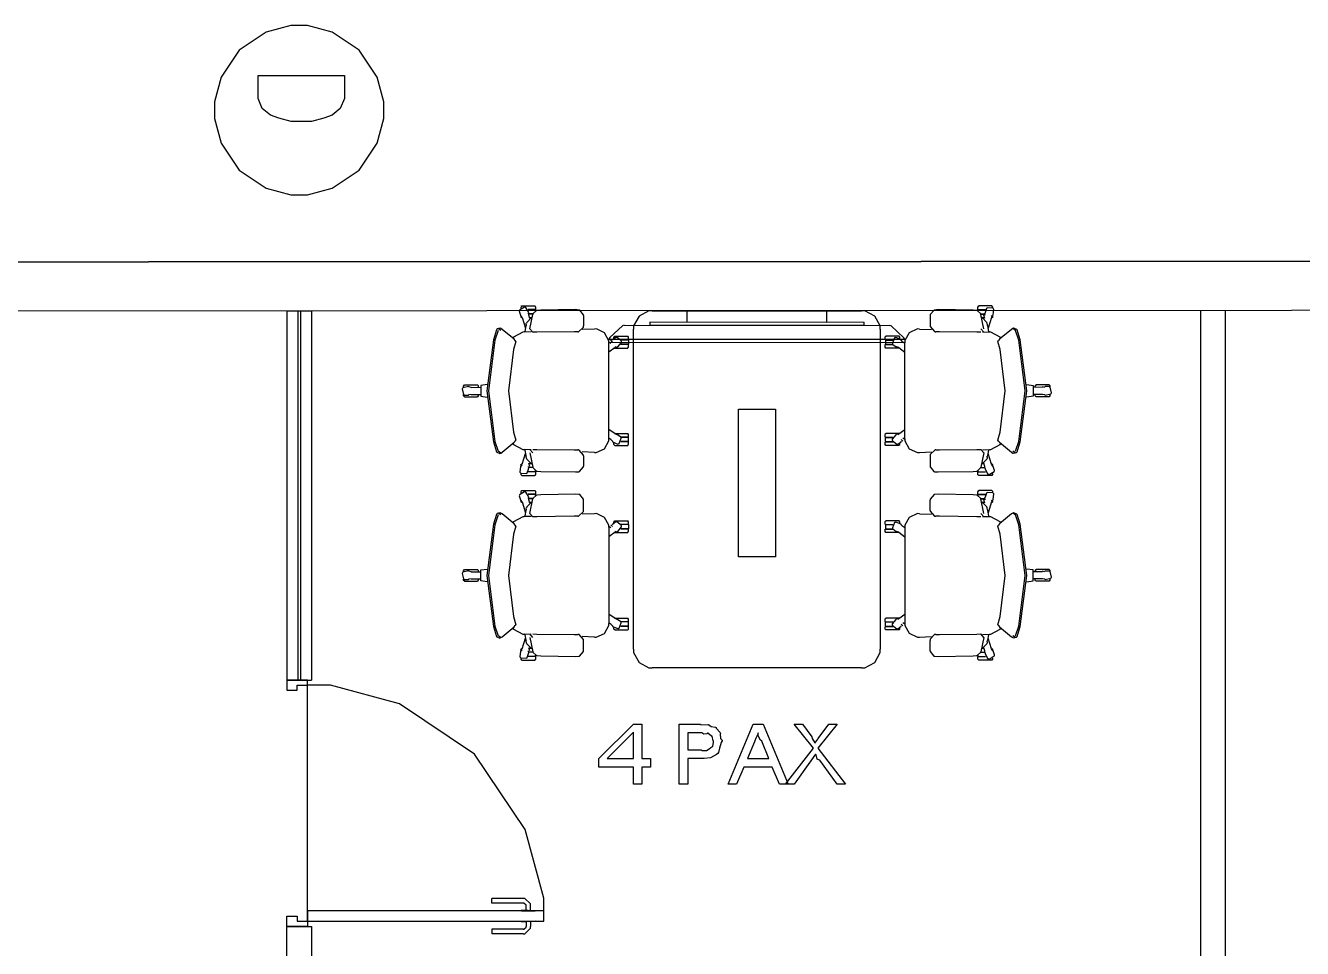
# Model space of a CAD drawing. Extents: x 0 to 23.4, y 0 to 16.5.
# Drawn here: x 7.921 to 9.281, y 12.342 to 13.326 of the extents above; entities that cross this region are included whole.
import ezdxf

# ---------------------------------------------------------------- set-up
doc = ezdxf.new("R2010")
doc.units = 0
doc.layers.get('0').update_dxf_attribs({"linetype": 'CONTINUOUS'})

msp = doc.modelspace()

# ---------------------------------------------------------------- linework, layer by layer
at = {"color": 0}
for points in [[(8.30251, 13.2357), (8.30251, 13.2445), (8.29542, 13.2709), (8.27604, 13.2996), (8.2474, 13.3189), (8.22103, 13.326), (8.21229, 13.326), (8.2035, 13.326), (8.17714, 13.3189), (8.14849, 13.2996), (8.12913, 13.2709), (8.12207, 13.2445), (8.12207, 13.2357), (8.12207, 13.227), (8.12913, 13.2006), (8.14849, 13.172), (8.17714, 13.1526), (8.2035, 13.1455), (8.21229, 13.1455), (8.22103, 13.1455), (8.2474, 13.1526), (8.27604, 13.172), (8.29542, 13.2006), (8.30251, 13.227), (8.30251, 13.2357)], [(8.16857, 13.2726), (8.26042, 13.2726), (8.26047, 13.2482), (8.25608, 13.2376), (8.24735, 13.2306), (8.23861, 13.2272), (8.22547, 13.2236), (8.20361, 13.2236), (8.19049, 13.2271), (8.18175, 13.2306), (8.17296, 13.2376), (8.16857, 13.2481), (8.16857, 13.2726)], [(8.62554, 13.0221), (8.77376, 13.022), (8.77376, 13.0096), (8.62554, 13.0097), (8.62554, 13.0221)], [(8.58556, 13.0066), (8.81381, 13.0065), (8.81381, 13.0096), (8.58556, 13.0097), (8.58556, 13.0066)], [(8.71935, 12.917), (8.71935, 12.7596), (8.68001, 12.7596), (8.68001, 12.917), (8.71935, 12.917)], [(8.19928, 12.6284), (8.19928, 12.6175), (8.21024, 12.6175), (8.21024, 12.6229), (8.22114, 12.6229), (8.22114, 12.6284), (8.19928, 12.6284)], [(8.56814, 12.5174), (8.56814, 12.5356), (8.53147, 12.5356), (8.53147, 12.5449), (8.56814, 12.5814), (8.57726, 12.5814), (8.57726, 12.5449), (8.58637, 12.5449), (8.58637, 12.5356), (8.57726, 12.5356), (8.57726, 12.5174), (8.56814, 12.5174)], [(8.61697, 12.5174), (8.61697, 12.5814), (8.63954, 12.5814), (8.64019, 12.5807), (8.64811, 12.5811), (8.64865, 12.5809), (8.64854, 12.5807), (8.65115, 12.5788), (8.65571, 12.5783), (8.65625, 12.5779), (8.65619, 12.5772), (8.66069, 12.5725), (8.66103, 12.5718), (8.66054, 12.5707), (8.66086, 12.5663), (8.66276, 12.5643), (8.66276, 12.5636), (8.66163, 12.562), (8.65989, 12.5558), (8.65875, 12.5513), (8.65799, 12.5503), (8.65653, 12.549), (8.65039, 12.5456), (8.64339, 12.5449), (8.64106, 12.5449), (8.62608, 12.5449), (8.62608, 12.5174), (8.61697, 12.5174)], [(8.669, 12.5174), (8.69569, 12.5814), (8.70632, 12.5814), (8.73301, 12.5174), (8.7239, 12.5174), (8.7161, 12.5356), (8.68593, 12.5356), (8.67811, 12.5174), (8.669, 12.5174)], [(8.73014, 12.5174), (8.7601, 12.5558), (8.73926, 12.5814), (8.74838, 12.5814), (8.75814, 12.5679), (8.75874, 12.5663), (8.76144, 12.5614), (8.76139, 12.5612), (8.76139, 12.5612), (8.7646, 12.5655), (8.76508, 12.5662), (8.77615, 12.5814), (8.78504, 12.5814), (8.76443, 12.5558), (8.79417, 12.5174), (8.78526, 12.5174), (8.76682, 12.5432), (8.76639, 12.5429), (8.76378, 12.5442), (8.76275, 12.5488), (8.76226, 12.5495), (8.76107, 12.548), (8.75635, 12.5412), (8.75618, 12.541), (8.73926, 12.5174), (8.73014, 12.5174)], [(8.56814, 12.5449), (8.56814, 12.5729), (8.54015, 12.5449), (8.56814, 12.5449)], [(8.62608, 12.554), (8.6404, 12.554), (8.64117, 12.5533), (8.64589, 12.5535), (8.65007, 12.556), (8.65061, 12.5564), (8.65061, 12.5564), (8.65272, 12.5579), (8.65365, 12.562), (8.65365, 12.5634), (8.65326, 12.5636), (8.65201, 12.5685), (8.65169, 12.5688), (8.65142, 12.5686), (8.64757, 12.5717), (8.64714, 12.5718), (8.64638, 12.5712), (8.64312, 12.5706), (8.64106, 12.5723), (8.6404, 12.5723), (8.62608, 12.5723), (8.62608, 12.554)], [(8.68961, 12.5449), (8.7124, 12.5449), (8.70481, 12.5632), (8.70356, 12.5642), (8.70122, 12.569), (8.70117, 12.5721), (8.70111, 12.5723), (8.70057, 12.5709), (8.69874, 12.5665), (8.69738, 12.5637), (8.697, 12.5627), (8.68961, 12.5449)], [(8.19928, 12.3659), (8.19928, 12.3768), (8.21024, 12.3768), (8.21024, 12.3714), (8.22114, 12.3714), (8.22114, 12.3659), (8.19928, 12.3659)], [(8.22114, 12.3714), (8.47265, 12.3714), (8.47265, 12.3823), (8.22114, 12.3823), (8.22114, 12.3714)], [(8.22553, 12.3659), (8.22553, 12.3266), (8.19928, 12.3266), (8.19928, 12.3659), (8.22553, 12.3659)]]:
    msp.add_lwpolyline(points, close=True, dxfattribs=at)
for points in [[(18.7535, 3.89535), (18.7494, 13.0786), (0.64551, 13.0708), (0.64947, 3.88758), (8.79889, 3.89106)], [(17.0065, 3.89464), (0.64947, 3.88758), (0.64551, 13.0708), (18.7494, 13.0786), (18.7535, 3.89535), (17.2431, 3.89469)], [(8.01443, 13.0737), (6.59267, 13.0731)], [(8.44949, 13.026), (8.44857, 13.0271)], [(8.44949, 13.0271), (8.46337, 13.0271)], [(8.46431, 13.026), (8.46337, 13.0271)], [(8.93599, 13.026), (8.93506, 13.0271)], [(8.94987, 13.0271), (8.93599, 13.0271)], [(8.95079, 13.026), (8.94987, 13.0271)], [(18.7013, 3.89535), (18.6972, 13.0263), (0.69781, 13.0186), (0.70171, 3.93983), (8.79883, 3.94336)], [(8.19922, 13.0218), (8.19917, 12.6284)], [(8.19922, 13.0218), (8.22542, 13.0218)], [(8.21072, 13.0218), (8.21072, 12.6284)], [(8.21386, 13.0218), (8.21386, 12.6284)], [(8.22542, 13.0218), (8.22542, 12.6284)], [(8.45654, 13.0196), (8.45671, 13.0203), (8.4535, 13.0255), (8.45285, 13.0257), (8.45215, 13.0258), (8.44694, 13.0227), (8.44678, 13.022), (8.44667, 13.0215), (8.44803, 13.0173), (8.4484, 13.017)], [(8.44965, 13.0149), (8.4484, 13.017)], [(8.44857, 13.0248), (8.44857, 13.026)], [(8.44857, 13.0155), (8.44857, 13.0167)], [(8.44949, 13.0145), (8.44857, 13.0155)], [(8.44982, 13.0145), (8.44949, 13.0145)], [(8.44965, 13.0149), (8.45329, 13.0035)], [(8.46044, 13.0149), (8.45969, 13.0148), (8.45469, 13.0096), (8.45454, 13.0088)], [(8.46403, 13.0232), (8.45606, 13.0232)], [(8.46403, 13.0229), (8.45617, 13.0229)], [(8.45676, 13.0172), (8.45649, 13.0196)], [(8.46121, 13.0186), (8.45649, 13.0186)], [(8.46115, 13.0183), (8.45649, 13.0183)], [(8.4579, 13.0137), (8.45676, 13.0172)], [(8.45931, 13.0145), (8.45762, 13.0145)], [(8.45801, 13.0028), (8.4611, 13.0181)], [(8.46576, 13.0222), (8.46517, 13.0222), (8.46121, 13.0187), (8.4611, 13.0181)], [(8.46431, 13.0232), (8.46403, 13.0235)], [(8.46403, 13.0217), (8.46403, 13.0229)], [(8.46431, 13.0235), (8.46431, 13.026)], [(8.51025, 13.0228), (8.50651, 13.0232), (8.46946, 13.0226), (8.46576, 13.0222)], [(8.51508, 13.017), (8.51514, 13.0178), (8.51107, 13.0228), (8.51036, 13.0228), (8.51036, 13.0228), (8.51025, 13.0228), (8.51025, 13.0228)], [(8.51508, 13.017), (8.51497, 13.006)], [(8.58817, 13.022), (8.58464, 13.022), (8.57422, 13.0163), (8.56847, 13.0059), (8.56847, 13.0024)], [(8.58817, 13.022), (8.81125, 13.022)], [(8.83089, 13.0024), (8.83089, 13.0059), (8.82514, 13.0163), (8.81472, 13.022), (8.81125, 13.022)], [(8.88911, 13.0228), (8.88835, 13.0228), (8.88417, 13.0179), (8.88428, 13.0171), (8.88428, 13.0171), (8.88428, 13.017), (8.88428, 13.017)], [(8.88428, 13.017), (8.88439, 13.006)], [(8.9336, 13.0222), (8.9299, 13.0226), (8.89279, 13.0232), (8.88911, 13.0228)], [(8.93832, 13.0181), (8.93815, 13.0187), (8.93414, 13.0222), (8.9336, 13.0222)], [(8.93506, 13.0235), (8.93506, 13.026)], [(8.93533, 13.0232), (8.93506, 13.0235)], [(8.93533, 13.0232), (8.94331, 13.0232)], [(8.93533, 13.0229), (8.94319, 13.0229)], [(8.93533, 13.0217), (8.93533, 13.0229)], [(8.93815, 13.0186), (8.94288, 13.0186)], [(8.93826, 13.0183), (8.94288, 13.0183)], [(8.94135, 13.0028), (8.93832, 13.0181)], [(8.94482, 13.0088), (8.94461, 13.0096), (8.93961, 13.0148), (8.93892, 13.0149)], [(8.94174, 13.0145), (8.94011, 13.0145)], [(8.9426, 13.0137), (8.94146, 13.0172)], [(8.94288, 13.0172), (8.9426, 13.0196)], [(8.95096, 13.017), (8.95144, 13.0175), (8.95193, 13.0235), (8.9515, 13.024), (8.95101, 13.0246), (8.94493, 13.0251), (8.94444, 13.0246), (8.94407, 13.0243), (8.94271, 13.0201), (8.94282, 13.0196)], [(8.94971, 13.0149), (8.94607, 13.0035)], [(8.94987, 13.0145), (8.94954, 13.0145)], [(8.95096, 13.0149), (8.94971, 13.017)], [(8.95079, 13.0145), (8.94987, 13.0155)], [(8.95079, 13.0248), (8.95079, 13.026)], [(8.95079, 13.0155), (8.95079, 13.0167)], [(9.1721, 13.0215), (9.1721, 9.53125)], [(9.19835, 13.0215), (9.19835, 9.53125)], [(8.42258, 13.0016), (8.41911, 12.9911), (8.41228, 12.9367), (8.41911, 12.8823), (8.42258, 12.8717)], [(8.42415, 13.0011), (8.42074, 12.9907), (8.41396, 12.9367), (8.42074, 12.8827), (8.42415, 12.8722)], [(8.42697, 13.003), (8.4266, 13.0033), (8.42313, 13.0026), (8.4229, 13.0023), (8.42285, 13.0022), (8.42258, 13.0017), (8.42258, 13.0016)], [(8.42697, 13.0011), (8.42415, 13.003)], [(8.44239, 12.9903), (8.44125, 12.9916), (8.42839, 13.0021), (8.42697, 13.003)], [(8.45936, 12.9996), (8.45182, 12.9992)], [(8.45394, 13.0064), (8.45378, 13.0059), (8.45269, 13), (8.45264, 12.9994)], [(8.45454, 13.0064), (8.45394, 13.0088)], [(8.46126, 12.9991), (8.45796, 13.0028)], [(8.50906, 12.9997), (8.50504, 12.9997), (8.46522, 12.9992), (8.46126, 12.9991)], [(8.50906, 12.9997), (8.50988, 12.9997), (8.51492, 13.0046), (8.51497, 13.0054), (8.51497, 13.0055), (8.51497, 13.0059), (8.51497, 13.006)], [(8.52664, 13.0024), (8.51372, 13.0019)], [(8.54221, 12.9881), (8.5421, 12.9901), (8.53737, 12.9985), (8.52875, 13.0026), (8.52669, 13.0024), (8.52669, 13.0024), (8.52664, 13.0024), (8.52664, 13.0024)], [(8.55843, 13.0066), (8.55664, 13.006), (8.54297, 12.9935), (8.54215, 12.9918)], [(8.55843, 13.0066), (8.84088, 13.0064)], [(8.56847, 12.6612), (8.56847, 13.0024)], [(8.83089, 13.0024), (8.83089, 12.6612)], [(8.85715, 12.9916), (8.85628, 12.9933), (8.84267, 13.0058), (8.84088, 13.0064)], [(8.87272, 13.0024), (8.87067, 13.0026), (8.86199, 12.9985), (8.85721, 12.9902), (8.85715, 12.9881), (8.85715, 12.9881), (8.85715, 12.9881), (8.85715, 12.9881)], [(8.87272, 13.0024), (8.88564, 13.0019)], [(8.88439, 13.006), (8.88428, 13.0052), (8.88889, 12.9998), (8.88971, 12.9997), (8.88981, 12.9997), (8.89014, 12.9997), (8.89031, 12.9997)], [(8.9381, 12.9991), (8.93408, 12.9992), (8.89426, 12.9997), (8.89031, 12.9997)], [(8.9414, 12.9991), (8.9381, 13.0028)], [(8.94, 12.9996), (8.94754, 12.9992)], [(8.94542, 13.0064), (8.94482, 13.0088)], [(8.94672, 12.9994), (8.94661, 13), (8.94553, 13.0059), (8.94542, 13.0064)], [(8.97239, 13.003), (8.97097, 13.0021), (8.95811, 12.9916), (8.95697, 12.9903)], [(8.97678, 13.0016), (8.97661, 13.002), (8.97336, 13.0035), (8.97299, 13.0033), (8.97293, 13.0033), (8.97244, 13.003), (8.97239, 13.003)], [(8.97521, 13.0011), (8.97239, 13.003)], [(8.97521, 12.8722), (8.97857, 12.8827), (8.9854, 12.9367), (8.97857, 12.9907), (8.97521, 13.0011)], [(8.97678, 12.8717), (8.98019, 12.8823), (8.98703, 12.9367), (8.98019, 12.9911), (8.97678, 13.0016)], [(8.44308, 12.9893), (8.44049, 12.9807), (8.43533, 12.9367), (8.44049, 12.8927), (8.44308, 12.8841)], [(8.45182, 12.9994), (8.45063, 12.9993), (8.44054, 12.9939), (8.43983, 12.9929)], [(8.44308, 12.9893), (8.44239, 12.9903)], [(8.54215, 12.9918), (8.85715, 12.9916)], [(8.85715, 12.9916), (8.85715, 12.9877), (8.54215, 12.988), (8.54215, 12.9918)], [(8.54428, 12.9872), (8.54221, 12.9887)], [(8.54221, 12.8854), (8.54221, 12.9882)], [(8.54585, 12.9887), (8.54428, 12.9905)], [(8.55089, 12.9836), (8.55154, 12.9837), (8.55556, 12.9883), (8.5555, 12.989), (8.55544, 12.9897), (8.55072, 12.9937), (8.55007, 12.9936), (8.54958, 12.9936), (8.546, 12.9909), (8.54585, 12.9905)], [(8.54833, 12.9939), (8.54736, 12.9948)], [(8.54736, 12.9926), (8.54736, 12.9939)], [(8.54833, 12.9948), (8.56218, 12.9948)], [(8.56287, 12.991), (8.55485, 12.991)], [(8.56287, 12.9862), (8.55485, 12.9862)], [(8.56287, 12.9908), (8.55501, 12.9908)], [(8.56287, 12.9864), (8.55501, 12.9864)], [(8.56315, 12.9939), (8.56218, 12.9948)], [(8.56315, 12.991), (8.56287, 12.9913)], [(8.56287, 12.9908), (8.56287, 12.9864)], [(8.56315, 12.9859), (8.56287, 12.9862)], [(8.56315, 12.9913), (8.56315, 12.9939)], [(8.56315, 12.9833), (8.56315, 12.9859)], [(8.83718, 12.9939), (8.83626, 12.9948)], [(8.83626, 12.9913), (8.83626, 12.9939)], [(8.83649, 12.991), (8.83626, 12.9913)], [(8.83649, 12.9859), (8.83626, 12.9862)], [(8.83626, 12.9833), (8.83626, 12.9859)], [(8.83649, 12.991), (8.84451, 12.991)], [(8.83649, 12.9908), (8.84435, 12.9908)], [(8.83649, 12.9908), (8.83649, 12.9864)], [(8.83649, 12.9864), (8.84435, 12.9864)], [(8.83649, 12.9862), (8.84451, 12.9862)], [(8.85107, 12.9948), (8.83718, 12.9948)], [(8.85351, 12.9905), (8.85325, 12.9912), (8.84754, 12.9935), (8.84694, 12.9932), (8.84631, 12.993), (8.84397, 12.9873), (8.84424, 12.9867), (8.8444, 12.9862), (8.84799, 12.9837), (8.84847, 12.9836)], [(8.852, 12.9939), (8.85107, 12.9948)], [(8.852, 12.9926), (8.852, 12.9939)], [(8.85508, 12.9887), (8.85351, 12.9905)], [(8.85715, 12.9872), (8.85508, 12.9887)], [(8.85715, 12.8854), (8.85715, 12.9882)], [(8.95953, 12.9929), (8.95882, 12.9939), (8.94874, 12.9993), (8.94754, 12.9994)], [(8.95697, 12.9893), (8.95628, 12.9903)], [(8.95628, 12.8841), (8.95882, 12.8927), (8.96403, 12.9367), (8.95882, 12.9807), (8.95628, 12.9893)], [(8.54867, 12.9827), (8.54221, 12.9779)], [(8.54818, 12.9823), (8.56218, 12.9823)], [(8.55089, 12.9827), (8.54867, 12.9836)], [(8.56315, 12.9823), (8.56218, 12.9833)], [(8.83718, 12.9823), (8.83626, 12.9833)], [(8.85118, 12.9823), (8.83718, 12.9823)], [(8.85069, 12.9827), (8.84847, 12.9836)], [(8.85069, 12.9827), (8.85715, 12.9779)], [(8.39312, 12.9409), (8.39253, 12.9413), (8.38656, 12.9398), (8.38624, 12.9392), (8.38585, 12.9387), (8.38732, 12.9327), (8.38792, 12.9323), (8.38829, 12.9321), (8.39268, 12.9321), (8.39312, 12.9323)], [(8.38835, 12.9419), (8.38743, 12.9429)], [(8.38743, 12.9407), (8.38743, 12.9419)], [(8.38743, 12.9314), (8.38743, 12.9326)], [(8.38835, 12.9429), (8.40224, 12.9429)], [(8.39551, 12.9403), (8.39312, 12.9409)], [(8.39551, 12.9323), (8.39312, 12.9329)], [(8.39551, 12.9403), (8.4056, 12.9404)], [(8.39551, 12.9329), (8.4056, 12.9328)], [(8.40315, 12.9419), (8.40224, 12.9429)], [(8.40315, 12.9404), (8.40315, 12.9419)], [(8.40315, 12.9314), (8.40315, 12.9328)], [(8.41243, 12.9435), (8.4056, 12.9425), (8.4056, 12.9309), (8.41243, 12.9299)], [(8.98699, 12.9435), (8.99376, 12.9425), (8.99376, 12.9309), (8.98699, 12.9299)], [(9.00385, 12.9403), (8.99376, 12.9404)], [(9.00385, 12.9329), (8.99376, 12.9328)], [(8.99713, 12.9419), (8.99621, 12.9429)], [(8.99621, 12.9404), (8.99621, 12.9419)], [(8.99621, 12.9314), (8.99621, 12.9328)], [(9.01101, 12.9429), (8.99713, 12.9429)], [(9.00624, 12.9403), (9.00385, 12.9409)], [(9.00624, 12.9323), (9.00385, 12.9329)], [(9.00624, 12.9323), (9.00678, 12.932), (9.01275, 12.9334), (9.01313, 12.934), (9.01346, 12.9346), (9.01204, 12.9406), (9.01144, 12.9409), (9.01101, 12.9412), (9.00662, 12.9412), (9.00624, 12.9409)], [(9.01193, 12.9419), (9.01101, 12.9429)], [(9.01193, 12.9407), (9.01193, 12.9419)], [(9.01193, 12.9314), (9.01193, 12.9326)], [(8.38835, 12.9303), (8.38743, 12.9314)], [(8.38835, 12.9303), (8.40224, 12.9303)], [(8.40315, 12.9303), (8.40224, 12.9314)], [(8.99713, 12.9303), (8.99621, 12.9314)], [(9.01101, 12.9303), (8.99713, 12.9303)], [(9.01193, 12.9303), (9.01101, 12.9314)], [(8.54867, 12.8907), (8.54221, 12.8955)], [(8.54818, 12.8911), (8.56218, 12.8911)], [(8.56315, 12.89), (8.56218, 12.8911)], [(8.83718, 12.89), (8.83626, 12.8911)], [(8.85118, 12.8911), (8.83718, 12.8911)], [(8.85069, 12.8907), (8.85715, 12.8955)], [(8.42697, 12.8704), (8.42839, 12.8713), (8.44125, 12.8818), (8.44239, 12.883)], [(8.43989, 12.8805), (8.4406, 12.8796), (8.45063, 12.8742), (8.45182, 12.8741)], [(8.44308, 12.883), (8.44239, 12.8841)], [(8.52664, 12.8709), (8.52869, 12.8709), (8.53737, 12.8749), (8.5421, 12.8832), (8.54221, 12.8852), (8.54221, 12.8852), (8.54221, 12.8854), (8.54221, 12.8854)], [(8.54428, 12.8847), (8.54221, 12.8862)], [(8.54585, 12.8829), (8.54428, 12.8847)], [(8.54585, 12.8829), (8.54611, 12.8823), (8.55176, 12.8799), (8.5524, 12.8802), (8.553, 12.8804), (8.55533, 12.8861), (8.55512, 12.8867), (8.5549, 12.8872), (8.55132, 12.8898), (8.55089, 12.8898)], [(8.54736, 12.8795), (8.54736, 12.8809)], [(8.54833, 12.8785), (8.54736, 12.8795)], [(8.54833, 12.8785), (8.56218, 12.8785)], [(8.55089, 12.8898), (8.54867, 12.8907)], [(8.56287, 12.8872), (8.55485, 12.8872)], [(8.56287, 12.8823), (8.55485, 12.8823)], [(8.56287, 12.8869), (8.55501, 12.8869)], [(8.56287, 12.8826), (8.55501, 12.8826)], [(8.56315, 12.8785), (8.56218, 12.8795)], [(8.56315, 12.8872), (8.56287, 12.8875)], [(8.56287, 12.8826), (8.56287, 12.8869)], [(8.56315, 12.8821), (8.56287, 12.8823)], [(8.56315, 12.8875), (8.56315, 12.89)], [(8.56315, 12.8795), (8.56315, 12.8821)], [(8.83626, 12.8875), (8.83626, 12.89)], [(8.83649, 12.8872), (8.83626, 12.8875)], [(8.83649, 12.8821), (8.83626, 12.8823)], [(8.83626, 12.8795), (8.83626, 12.8821)], [(8.83718, 12.8785), (8.83626, 12.8795)], [(8.83649, 12.8872), (8.84451, 12.8872)], [(8.83649, 12.8826), (8.83649, 12.8869)], [(8.83649, 12.8869), (8.84435, 12.8869)], [(8.83649, 12.8826), (8.84435, 12.8826)], [(8.83649, 12.8823), (8.84451, 12.8823)], [(8.85107, 12.8785), (8.83718, 12.8785)], [(8.84847, 12.8898), (8.84776, 12.8897), (8.84381, 12.8851), (8.84386, 12.8844), (8.84392, 12.8837), (8.84858, 12.8797), (8.84928, 12.8798), (8.84972, 12.8798), (8.85331, 12.8824), (8.85351, 12.8829)], [(8.85069, 12.8898), (8.84847, 12.8907)], [(8.852, 12.8785), (8.85107, 12.8795)], [(8.852, 12.8795), (8.852, 12.8809)], [(8.85508, 12.8829), (8.85351, 12.8847)], [(8.85715, 12.8847), (8.85508, 12.8862)], [(8.85715, 12.8854), (8.85721, 12.8833), (8.86193, 12.8749), (8.87061, 12.8709), (8.87267, 12.8709), (8.87267, 12.8709), (8.87272, 12.8709), (8.87272, 12.8709)], [(8.94754, 12.8741), (8.94868, 12.8742), (8.95876, 12.8796), (8.95947, 12.8805)], [(8.95697, 12.883), (8.95628, 12.8841)], [(8.95697, 12.883), (8.95811, 12.8818), (8.97097, 12.8713), (8.97239, 12.8704)], [(8.42258, 12.8717), (8.42269, 12.8714), (8.426, 12.87), (8.42637, 12.8701), (8.42643, 12.8701), (8.42692, 12.8704), (8.42697, 12.8704)], [(8.42697, 12.8704), (8.42415, 12.8722)], [(8.44965, 12.8585), (8.45329, 12.87)], [(8.45936, 12.8738), (8.45182, 12.8741)], [(8.45264, 12.874), (8.45269, 12.8734), (8.45378, 12.8676), (8.45394, 12.867)], [(8.45454, 12.8645), (8.45394, 12.867)], [(8.45454, 12.8645), (8.45469, 12.8638), (8.45969, 12.8587), (8.46044, 12.8585)], [(8.46126, 12.8706), (8.45796, 12.8743)], [(8.45801, 12.8706), (8.4611, 12.8553)], [(8.46126, 12.8743), (8.46522, 12.8742), (8.50504, 12.8737), (8.50906, 12.8737)], [(8.51497, 12.8674), (8.51503, 12.8682), (8.51042, 12.8736), (8.50965, 12.8737), (8.50965, 12.8737), (8.50917, 12.8737), (8.50906, 12.8737)], [(8.52664, 12.8709), (8.51372, 12.8715)], [(8.51497, 12.8674), (8.51508, 12.8563)], [(8.87272, 12.8709), (8.88564, 12.8715)], [(8.88439, 12.8674), (8.88428, 12.8563)], [(8.89031, 12.8737), (8.88949, 12.8737), (8.88439, 12.8688), (8.88439, 12.868), (8.88439, 12.8679), (8.88439, 12.8674), (8.88439, 12.8674)], [(8.89031, 12.8737), (8.89426, 12.8737), (8.93408, 12.8742), (8.9381, 12.8743)], [(8.9414, 12.8706), (8.9381, 12.8743)], [(8.94135, 12.8706), (8.93832, 12.8553)], [(8.93892, 12.8585), (8.93961, 12.8587), (8.94461, 12.8638), (8.94482, 12.8645)], [(8.94, 12.8738), (8.94754, 12.8741)], [(8.94542, 12.8645), (8.94482, 12.867)], [(8.94542, 12.867), (8.94553, 12.8676), (8.94661, 12.8734), (8.94672, 12.874)], [(8.94971, 12.8585), (8.94607, 12.87)], [(8.97521, 12.8704), (8.97239, 12.8722)], [(8.97239, 12.8704), (8.97271, 12.8702), (8.97618, 12.8708), (8.97646, 12.8712), (8.97646, 12.8712), (8.97672, 12.8717), (8.97678, 12.8717)], [(8.4484, 12.8564), (8.44786, 12.856), (8.44738, 12.8499), (8.44786, 12.8493), (8.44829, 12.8488), (8.45438, 12.8484), (8.45492, 12.8488), (8.45524, 12.8491), (8.45665, 12.8533), (8.45654, 12.8538)], [(8.44965, 12.8564), (8.4484, 12.8585)], [(8.44949, 12.8579), (8.44857, 12.8588)], [(8.44857, 12.8567), (8.44857, 12.8579)], [(8.44982, 12.8588), (8.44949, 12.8588)], [(8.46403, 12.8502), (8.45606, 12.8502)], [(8.46403, 12.8504), (8.45617, 12.8504)], [(8.45676, 12.8538), (8.45649, 12.8562)], [(8.46115, 12.855), (8.45649, 12.855)], [(8.46121, 12.8548), (8.45649, 12.8548)], [(8.4579, 12.8562), (8.45676, 12.8597)], [(8.45931, 12.8588), (8.45762, 12.8588)], [(8.4611, 12.8553), (8.46121, 12.8548), (8.46517, 12.8512), (8.46576, 12.8512)], [(8.46403, 12.8504), (8.46403, 12.8516)], [(8.46431, 12.8499), (8.46403, 12.8502)], [(8.46576, 12.8512), (8.46946, 12.8508), (8.50651, 12.8502), (8.51025, 12.8505)], [(8.51025, 12.8505), (8.51096, 12.8506), (8.51514, 12.8555), (8.51508, 12.8562), (8.51508, 12.8562), (8.51508, 12.8563), (8.51508, 12.8563)], [(8.88428, 12.8563), (8.88417, 12.8556), (8.88824, 12.8506), (8.889, 12.8505), (8.889, 12.8505), (8.88911, 12.8505), (8.88911, 12.8505)], [(8.88911, 12.8505), (8.89279, 12.8502), (8.9299, 12.8508), (8.9336, 12.8512)], [(8.9336, 12.8512), (8.93414, 12.8512), (8.93815, 12.8548), (8.93832, 12.8553)], [(8.93533, 12.8499), (8.93506, 12.8502)], [(8.93533, 12.8504), (8.93533, 12.8516)], [(8.93533, 12.8504), (8.94319, 12.8504)], [(8.93533, 12.8502), (8.94331, 12.8502)], [(8.93815, 12.8548), (8.94288, 12.8548)], [(8.93826, 12.855), (8.94288, 12.855)], [(8.94174, 12.8588), (8.94011, 12.8588)], [(8.9426, 12.8562), (8.94146, 12.8597)], [(8.94288, 12.8538), (8.9426, 12.8562)], [(8.94282, 12.8538), (8.94265, 12.8531), (8.94581, 12.8479), (8.9465, 12.8477), (8.94715, 12.8475), (8.95242, 12.8508), (8.95258, 12.8515), (8.95269, 12.8519), (8.95128, 12.8561), (8.95096, 12.8564)], [(8.94987, 12.8588), (8.94954, 12.8588)], [(8.95096, 12.8564), (8.94971, 12.8585)], [(8.95079, 12.8579), (8.94987, 12.8588)], [(8.95079, 12.8567), (8.95079, 12.8579)], [(8.44857, 12.8473), (8.44857, 12.8485)], [(8.44949, 12.8464), (8.44857, 12.8473)], [(8.44949, 12.8464), (8.46337, 12.8464)], [(8.46431, 12.8464), (8.46337, 12.8473)], [(8.46431, 12.8473), (8.46431, 12.8499)], [(8.93506, 12.8473), (8.93506, 12.8499)], [(8.93599, 12.8464), (8.93506, 12.8473)], [(8.94987, 12.8464), (8.93599, 12.8464)], [(8.95079, 12.8464), (8.94987, 12.8473)], [(8.95079, 12.8473), (8.95079, 12.8485)], [(8.45654, 12.8229), (8.45671, 12.8236), (8.4535, 12.8288), (8.45285, 12.8289), (8.45215, 12.8291), (8.44694, 12.826), (8.44678, 12.8253), (8.44667, 12.8248), (8.44803, 12.8206), (8.4484, 12.8203)], [(8.44949, 12.8293), (8.44857, 12.8303)], [(8.44857, 12.8281), (8.44857, 12.8293)], [(8.44949, 12.8303), (8.46337, 12.8303)], [(8.46403, 12.8265), (8.45606, 12.8265)], [(8.46403, 12.8263), (8.45617, 12.8263)], [(8.45676, 12.8205), (8.45649, 12.8229)], [(8.46576, 12.8255), (8.46517, 12.8255), (8.46121, 12.822), (8.4611, 12.8214)], [(8.46431, 12.8293), (8.46337, 12.8303)], [(8.46431, 12.8265), (8.46403, 12.8268)], [(8.46403, 12.8251), (8.46403, 12.8263)], [(8.46431, 12.8268), (8.46431, 12.8293)], [(8.51025, 12.8262), (8.50651, 12.8265), (8.46946, 12.8259), (8.46576, 12.8255)], [(8.51508, 12.8203), (8.51514, 12.8211), (8.51107, 12.8261), (8.51036, 12.8261), (8.51036, 12.8261), (8.51025, 12.8262), (8.51025, 12.8262)], [(8.88911, 12.8262), (8.88835, 12.8261), (8.88417, 12.8212), (8.88428, 12.8204), (8.88428, 12.8204), (8.88428, 12.8203), (8.88428, 12.8203)], [(8.9336, 12.8255), (8.9299, 12.8259), (8.89279, 12.8265), (8.88911, 12.8262)], [(8.93832, 12.8214), (8.93815, 12.822), (8.93414, 12.8255), (8.9336, 12.8255)], [(8.93599, 12.8293), (8.93506, 12.8303)], [(8.93506, 12.8268), (8.93506, 12.8293)], [(8.93533, 12.8265), (8.93506, 12.8268)], [(8.93533, 12.8265), (8.94331, 12.8265)], [(8.93533, 12.8251), (8.93533, 12.8263)], [(8.93533, 12.8263), (8.94319, 12.8263)], [(8.94987, 12.8303), (8.93599, 12.8303)], [(8.94288, 12.8205), (8.9426, 12.8229)], [(8.95096, 12.8203), (8.95144, 12.8208), (8.95193, 12.8268), (8.9515, 12.8273), (8.95101, 12.8278), (8.94493, 12.8284), (8.94444, 12.8279), (8.94407, 12.8276), (8.94271, 12.8234), (8.94282, 12.8229)], [(8.95079, 12.8293), (8.94987, 12.8303)], [(8.95079, 12.8281), (8.95079, 12.8293)], [(8.44965, 12.8182), (8.4484, 12.8203)], [(8.44857, 12.8188), (8.44857, 12.82)], [(8.44949, 12.8178), (8.44857, 12.8188)], [(8.44982, 12.8178), (8.44949, 12.8178)], [(8.44965, 12.8182), (8.45329, 12.8068)], [(8.45394, 12.8097), (8.45378, 12.8091), (8.45269, 12.8033), (8.45264, 12.8027)], [(8.45454, 12.8097), (8.45394, 12.8121)], [(8.46044, 12.8182), (8.45969, 12.818), (8.45469, 12.8129), (8.45454, 12.8121)], [(8.46121, 12.8219), (8.45649, 12.8219)], [(8.46115, 12.8216), (8.45649, 12.8216)], [(8.4579, 12.8171), (8.45676, 12.8205)], [(8.45931, 12.8178), (8.45762, 12.8178)], [(8.45801, 12.806), (8.4611, 12.8214)], [(8.50906, 12.803), (8.50988, 12.803), (8.51492, 12.8079), (8.51497, 12.8087), (8.51497, 12.8087), (8.51497, 12.8092), (8.51497, 12.8093)], [(8.51497, 12.8093), (8.51508, 12.8203)], [(8.88439, 12.8093), (8.88428, 12.8203)], [(8.88439, 12.8093), (8.88428, 12.8085), (8.88889, 12.8031), (8.88971, 12.803), (8.88981, 12.803), (8.89014, 12.803), (8.89031, 12.803)], [(8.93815, 12.8219), (8.94288, 12.8219)], [(8.93826, 12.8216), (8.94288, 12.8216)], [(8.94135, 12.806), (8.93832, 12.8214)], [(8.94482, 12.8121), (8.94461, 12.8129), (8.93961, 12.818), (8.93892, 12.8182)], [(8.94174, 12.8178), (8.94011, 12.8178)], [(8.9426, 12.8171), (8.94146, 12.8205)], [(8.94542, 12.8097), (8.94482, 12.8121)], [(8.94672, 12.8027), (8.94661, 12.8033), (8.94553, 12.8091), (8.94542, 12.8097)], [(8.94971, 12.8182), (8.94607, 12.8068)], [(8.94987, 12.8178), (8.94954, 12.8178)], [(8.95096, 12.8182), (8.94971, 12.8203)], [(8.95079, 12.8178), (8.94987, 12.8188)], [(8.95079, 12.8188), (8.95079, 12.82)], [(8.42258, 12.805), (8.41911, 12.7944), (8.41228, 12.74), (8.41911, 12.6856), (8.42258, 12.675)], [(8.42415, 12.8044), (8.42074, 12.7939), (8.41396, 12.74), (8.42074, 12.686), (8.42415, 12.6755)], [(8.42697, 12.8063), (8.4266, 12.8065), (8.42313, 12.8059), (8.4229, 12.8056), (8.42285, 12.8055), (8.42258, 12.805), (8.42258, 12.805)], [(8.42697, 12.8044), (8.42415, 12.8063)], [(8.44239, 12.7936), (8.44125, 12.7949), (8.42839, 12.8054), (8.42697, 12.8063)], [(8.45182, 12.8025), (8.45063, 12.8025), (8.4406, 12.7972), (8.43989, 12.7962)], [(8.45936, 12.8028), (8.45182, 12.8026)], [(8.46126, 12.8024), (8.45796, 12.806)], [(8.50906, 12.803), (8.50504, 12.803), (8.46522, 12.8025), (8.46126, 12.8024)], [(8.52664, 12.8057), (8.51372, 12.8052)], [(8.54221, 12.7913), (8.5421, 12.7934), (8.53737, 12.8018), (8.52875, 12.8058), (8.52669, 12.8057), (8.52669, 12.8057), (8.52664, 12.8057), (8.52664, 12.8057)], [(8.55089, 12.7869), (8.55154, 12.7869), (8.55556, 12.7916), (8.5555, 12.7923), (8.55544, 12.793), (8.55072, 12.7969), (8.55007, 12.7969), (8.54958, 12.7969), (8.546, 12.7943), (8.54585, 12.7938)], [(8.54833, 12.7972), (8.54736, 12.7981)], [(8.54736, 12.7958), (8.54736, 12.7972)], [(8.54833, 12.7981), (8.56218, 12.7981)], [(8.56315, 12.7972), (8.56218, 12.7981)], [(8.56315, 12.7946), (8.56315, 12.7972)], [(8.83718, 12.7972), (8.83626, 12.7981)], [(8.83626, 12.7946), (8.83626, 12.7972)], [(8.85107, 12.7981), (8.83718, 12.7981)], [(8.85351, 12.7938), (8.85325, 12.7945), (8.84754, 12.7968), (8.84694, 12.7965), (8.84631, 12.7963), (8.84397, 12.7906), (8.84424, 12.79), (8.8444, 12.7896), (8.84799, 12.7869), (8.84847, 12.7869)], [(8.852, 12.7972), (8.85107, 12.7981)], [(8.852, 12.7958), (8.852, 12.7972)], [(8.87272, 12.8057), (8.87067, 12.8058), (8.86199, 12.8018), (8.85721, 12.7935), (8.85715, 12.7914), (8.85715, 12.7914), (8.85715, 12.7913), (8.85715, 12.7913)], [(8.87272, 12.8057), (8.88564, 12.8052)], [(8.9381, 12.8024), (8.93408, 12.8025), (8.89426, 12.803), (8.89031, 12.803)], [(8.9414, 12.8024), (8.9381, 12.806)], [(8.94, 12.8028), (8.94754, 12.8026)], [(8.95947, 12.7962), (8.95876, 12.7972), (8.94868, 12.8025), (8.94754, 12.8025)], [(8.97239, 12.8063), (8.97097, 12.8054), (8.95811, 12.7949), (8.95697, 12.7936)], [(8.97678, 12.805), (8.97661, 12.8053), (8.97336, 12.8068), (8.97299, 12.8066), (8.97293, 12.8066), (8.97244, 12.8064), (8.97239, 12.8063)], [(8.97521, 12.8044), (8.97239, 12.8063)], [(8.97521, 12.6755), (8.97857, 12.686), (8.9854, 12.74), (8.97857, 12.7939), (8.97521, 12.8044)], [(8.97678, 12.675), (8.98019, 12.6856), (8.98703, 12.74), (8.98019, 12.7944), (8.97678, 12.805)], [(8.44308, 12.7925), (8.44049, 12.784), (8.43533, 12.74), (8.44049, 12.696), (8.44308, 12.6874)], [(8.44308, 12.7925), (8.44239, 12.7936)], [(8.54428, 12.7905), (8.54221, 12.792)], [(8.54221, 12.7913), (8.54221, 12.6885)], [(8.54867, 12.786), (8.54221, 12.7812)], [(8.54585, 12.792), (8.54428, 12.7938)], [(8.54818, 12.7856), (8.56218, 12.7856)], [(8.55089, 12.786), (8.54867, 12.7869)], [(8.56287, 12.7943), (8.55485, 12.7943)], [(8.56287, 12.7894), (8.55485, 12.7894)], [(8.56287, 12.7941), (8.55501, 12.7941)], [(8.56287, 12.7897), (8.55501, 12.7897)], [(8.56315, 12.7856), (8.56218, 12.7866)], [(8.56315, 12.7943), (8.56287, 12.7946)], [(8.56287, 12.7941), (8.56287, 12.7897)], [(8.56315, 12.7892), (8.56287, 12.7894)], [(8.56315, 12.7866), (8.56315, 12.7892)], [(8.83649, 12.7943), (8.83626, 12.7946)], [(8.83649, 12.7892), (8.83626, 12.7894)], [(8.83626, 12.7866), (8.83626, 12.7892)], [(8.83718, 12.7856), (8.83626, 12.7866)], [(8.83649, 12.7943), (8.84451, 12.7943)], [(8.83649, 12.7941), (8.83649, 12.7897)], [(8.83649, 12.7941), (8.84435, 12.7941)], [(8.83649, 12.7897), (8.84435, 12.7897)], [(8.83649, 12.7894), (8.84451, 12.7894)], [(8.85118, 12.7856), (8.83718, 12.7856)], [(8.85069, 12.786), (8.84847, 12.7869)], [(8.85069, 12.786), (8.85715, 12.7812)], [(8.85508, 12.792), (8.85351, 12.7938)], [(8.85715, 12.7905), (8.85508, 12.792)], [(8.85715, 12.7913), (8.85715, 12.6885)], [(8.95697, 12.7925), (8.95628, 12.7936)], [(8.95628, 12.6874), (8.95882, 12.696), (8.96403, 12.74), (8.95882, 12.784), (8.95628, 12.7925)], [(8.39312, 12.7443), (8.39253, 12.7447), (8.38656, 12.7433), (8.38624, 12.7427), (8.38585, 12.7421), (8.38732, 12.7362), (8.38792, 12.7358), (8.38829, 12.7356), (8.39268, 12.7356), (8.39312, 12.7358)], [(8.38835, 12.7453), (8.38743, 12.7463)], [(8.38743, 12.7441), (8.38743, 12.7453)], [(8.38835, 12.7463), (8.40224, 12.7463)], [(8.39551, 12.7438), (8.39312, 12.7443)], [(8.39551, 12.7438), (8.4056, 12.7439)], [(8.40315, 12.7453), (8.40224, 12.7463)], [(8.40315, 12.7438), (8.40315, 12.7453)], [(8.41243, 12.7332), (8.4056, 12.7342), (8.4056, 12.7458), (8.41243, 12.7467)], [(8.98699, 12.7332), (8.99376, 12.7342), (8.99376, 12.7458), (8.98699, 12.7467)], [(9.00385, 12.7438), (8.99376, 12.7439)], [(8.99713, 12.7453), (8.99621, 12.7463)], [(8.99621, 12.7438), (8.99621, 12.7453)], [(9.01101, 12.7463), (8.99713, 12.7463)], [(9.00624, 12.7438), (9.00385, 12.7443)], [(9.00624, 12.7358), (9.00678, 12.7355), (9.01275, 12.7369), (9.01313, 12.7374), (9.01346, 12.738), (9.01204, 12.744), (9.01144, 12.7443), (9.01101, 12.7446), (9.00662, 12.7446), (9.00624, 12.7443)], [(9.01193, 12.7453), (9.01101, 12.7463)], [(9.01193, 12.7441), (9.01193, 12.7453)], [(8.38743, 12.7347), (8.38743, 12.736)], [(8.38835, 12.7338), (8.38743, 12.7347)], [(8.38835, 12.7338), (8.40224, 12.7338)], [(8.39551, 12.7358), (8.39312, 12.7363)], [(8.39551, 12.7363), (8.4056, 12.7362)], [(8.40315, 12.7338), (8.40224, 12.7347)], [(8.40315, 12.7347), (8.40315, 12.7363)], [(9.00385, 12.7363), (8.99376, 12.7362)], [(8.99621, 12.7347), (8.99621, 12.7363)], [(8.99713, 12.7338), (8.99621, 12.7347)], [(9.01101, 12.7338), (8.99713, 12.7338)], [(9.00624, 12.7358), (9.00385, 12.7363)], [(9.01193, 12.7338), (9.01101, 12.7347)], [(9.01193, 12.7347), (9.01193, 12.736)], [(8.44308, 12.6864), (8.44239, 12.6874)], [(8.52664, 12.6743), (8.52869, 12.6742), (8.53737, 12.6782), (8.5421, 12.6865), (8.54221, 12.6886), (8.54221, 12.6886), (8.54221, 12.6886), (8.54221, 12.6886)], [(8.54867, 12.694), (8.54221, 12.6988)], [(8.54428, 12.688), (8.54221, 12.6895)], [(8.54585, 12.6861), (8.54428, 12.688)], [(8.54585, 12.6861), (8.54611, 12.6855), (8.55176, 12.6832), (8.5524, 12.6834), (8.553, 12.6837), (8.55533, 12.6894), (8.55512, 12.69), (8.5549, 12.6904), (8.55132, 12.6931), (8.55089, 12.6931)], [(8.54818, 12.6943), (8.56218, 12.6943)], [(8.55089, 12.6931), (8.54867, 12.694)], [(8.56287, 12.6905), (8.55485, 12.6905)], [(8.56287, 12.6903), (8.55501, 12.6903)], [(8.56315, 12.6934), (8.56218, 12.6943)], [(8.56315, 12.6905), (8.56287, 12.6908)], [(8.56287, 12.6859), (8.56287, 12.6903)], [(8.56315, 12.6908), (8.56315, 12.6934)], [(8.83718, 12.6934), (8.83626, 12.6943)], [(8.83626, 12.6908), (8.83626, 12.6934)], [(8.83649, 12.6905), (8.83626, 12.6908)], [(8.83649, 12.6905), (8.84451, 12.6905)], [(8.83649, 12.6903), (8.84435, 12.6903)], [(8.83649, 12.6859), (8.83649, 12.6903)], [(8.85118, 12.6943), (8.83718, 12.6943)], [(8.84847, 12.6931), (8.84776, 12.693), (8.84381, 12.6884), (8.84386, 12.6877), (8.84392, 12.687), (8.84858, 12.683), (8.84928, 12.6831), (8.84972, 12.6831), (8.85331, 12.6857), (8.85351, 12.6861)], [(8.85069, 12.6931), (8.84847, 12.694)], [(8.85069, 12.694), (8.85715, 12.6988)], [(8.85508, 12.6861), (8.85351, 12.688)], [(8.85715, 12.688), (8.85508, 12.6895)], [(8.85715, 12.6886), (8.85721, 12.6866), (8.86193, 12.6783), (8.87061, 12.6742), (8.87267, 12.6743), (8.87267, 12.6743), (8.87272, 12.6743), (8.87272, 12.6743)], [(8.95697, 12.6864), (8.95628, 12.6874)], [(8.42258, 12.675), (8.42269, 12.6746), (8.426, 12.6732), (8.42637, 12.6733), (8.42643, 12.6734), (8.42692, 12.6737), (8.42697, 12.6737)], [(8.42697, 12.6737), (8.42415, 12.6755)], [(8.42697, 12.6737), (8.42839, 12.6746), (8.44125, 12.6852), (8.44239, 12.6864)], [(8.43983, 12.6837), (8.44054, 12.6828), (8.45063, 12.6774), (8.45182, 12.6773)], [(8.44965, 12.6617), (8.45329, 12.6732)], [(8.45936, 12.6771), (8.45182, 12.6774)], [(8.45264, 12.6773), (8.45269, 12.6767), (8.45378, 12.6709), (8.45394, 12.6703)], [(8.46126, 12.6739), (8.45796, 12.6776)], [(8.45801, 12.6739), (8.4611, 12.6586)], [(8.46126, 12.6776), (8.46522, 12.6775), (8.50504, 12.677), (8.50906, 12.677)], [(8.51497, 12.6707), (8.51503, 12.6715), (8.51042, 12.6769), (8.50965, 12.677), (8.50965, 12.677), (8.50917, 12.677), (8.50906, 12.677)], [(8.52664, 12.6743), (8.51372, 12.6748)], [(8.54736, 12.6828), (8.54736, 12.6841)], [(8.54833, 12.6818), (8.54736, 12.6828)], [(8.54833, 12.6818), (8.56218, 12.6818)], [(8.56287, 12.6856), (8.55485, 12.6856)], [(8.56287, 12.6859), (8.55501, 12.6859)], [(8.56315, 12.6818), (8.56218, 12.6828)], [(8.56315, 12.6853), (8.56287, 12.6856)], [(8.56315, 12.6828), (8.56315, 12.6853)], [(8.83649, 12.6853), (8.83626, 12.6856)], [(8.83626, 12.6828), (8.83626, 12.6853)], [(8.83718, 12.6818), (8.83626, 12.6828)], [(8.83649, 12.6859), (8.84435, 12.6859)], [(8.83649, 12.6856), (8.84451, 12.6856)], [(8.85107, 12.6818), (8.83718, 12.6818)], [(8.852, 12.6818), (8.85107, 12.6828)], [(8.852, 12.6828), (8.852, 12.6841)], [(8.87272, 12.6743), (8.88564, 12.6748)], [(8.89031, 12.677), (8.88878, 12.677), (8.88439, 12.6721), (8.88439, 12.6713), (8.88439, 12.6712), (8.88439, 12.6708), (8.88439, 12.6707)], [(8.89031, 12.677), (8.89426, 12.677), (8.93408, 12.6775), (8.9381, 12.6776)], [(8.9414, 12.6739), (8.9381, 12.6776)], [(8.94135, 12.6739), (8.93832, 12.6586)], [(8.94, 12.6771), (8.94754, 12.6774)], [(8.94542, 12.6703), (8.94553, 12.6709), (8.94661, 12.6767), (8.94672, 12.6773)], [(8.94971, 12.6617), (8.94607, 12.6732)], [(8.94754, 12.6773), (8.94874, 12.6774), (8.95882, 12.6828), (8.95953, 12.6837)], [(8.95697, 12.6864), (8.95811, 12.6852), (8.97097, 12.6746), (8.97239, 12.6737)], [(8.97521, 12.6737), (8.97239, 12.6755)], [(8.97239, 12.6737), (8.97271, 12.6734), (8.97618, 12.6741), (8.97646, 12.6744), (8.97646, 12.6745), (8.97672, 12.675), (8.97678, 12.675)], [(8.4484, 12.6597), (8.44786, 12.6593), (8.44738, 12.6532), (8.44786, 12.6526), (8.44829, 12.6521), (8.45438, 12.6516), (8.45492, 12.6521), (8.45524, 12.6524), (8.45665, 12.6566), (8.45654, 12.6571)], [(8.44965, 12.6597), (8.4484, 12.6617)], [(8.44949, 12.6611), (8.44857, 12.6622)], [(8.44857, 12.6599), (8.44857, 12.6611)], [(8.44982, 12.6622), (8.44949, 12.6622)], [(8.45454, 12.6678), (8.45394, 12.6703)], [(8.45454, 12.6678), (8.45469, 12.6671), (8.45969, 12.6619), (8.46044, 12.6617)], [(8.4579, 12.6594), (8.45676, 12.6629)], [(8.45931, 12.6622), (8.45762, 12.6622)], [(8.51025, 12.6538), (8.51096, 12.6539), (8.51514, 12.6589), (8.51508, 12.6596), (8.51508, 12.6596), (8.51508, 12.6596), (8.51508, 12.6596)], [(8.51508, 12.6596), (8.51497, 12.6707)], [(8.56847, 12.6612), (8.56847, 12.6577), (8.57422, 12.6473), (8.58464, 12.6415), (8.58817, 12.6415)], [(8.81125, 12.6415), (8.81472, 12.6415), (8.82514, 12.6473), (8.83089, 12.6577), (8.83089, 12.6612)], [(8.88428, 12.6596), (8.88417, 12.6589), (8.88824, 12.6539), (8.889, 12.6538), (8.889, 12.6538), (8.88911, 12.6538), (8.88911, 12.6538)], [(8.88428, 12.6596), (8.88439, 12.6707)], [(8.93892, 12.6617), (8.93961, 12.6619), (8.94461, 12.6671), (8.94482, 12.6678)], [(8.94174, 12.6622), (8.94011, 12.6622)], [(8.9426, 12.6594), (8.94146, 12.6629)], [(8.94282, 12.6571), (8.94265, 12.6564), (8.94581, 12.6512), (8.9465, 12.651), (8.94715, 12.6508), (8.95242, 12.6541), (8.95258, 12.6547), (8.95269, 12.6552), (8.95128, 12.6594), (8.95096, 12.6597)], [(8.94542, 12.6678), (8.94482, 12.6703)], [(8.94987, 12.6622), (8.94954, 12.6622)], [(8.95096, 12.6597), (8.94971, 12.6617)], [(8.95079, 12.6611), (8.94987, 12.6622)], [(8.95079, 12.6599), (8.95079, 12.6611)], [(8.44857, 12.6506), (8.44857, 12.6518)], [(8.44949, 12.6496), (8.44857, 12.6506)], [(8.44949, 12.6496), (8.46337, 12.6496)], [(8.46403, 12.6534), (8.45606, 12.6534)], [(8.46403, 12.6537), (8.45617, 12.6537)], [(8.45676, 12.6571), (8.45649, 12.6594)], [(8.46115, 12.6583), (8.45649, 12.6583)], [(8.46121, 12.658), (8.45649, 12.658)], [(8.4611, 12.6586), (8.46121, 12.658), (8.46517, 12.6545), (8.46576, 12.6545)], [(8.46431, 12.6496), (8.46337, 12.6506)], [(8.46403, 12.6537), (8.46403, 12.6549)], [(8.46431, 12.6532), (8.46403, 12.6534)], [(8.46431, 12.6506), (8.46431, 12.6532)], [(8.46576, 12.6545), (8.46946, 12.6541), (8.50651, 12.6535), (8.51025, 12.6538)], [(8.88911, 12.6538), (8.89279, 12.6535), (8.9299, 12.6541), (8.9336, 12.6545)], [(8.9336, 12.6545), (8.93414, 12.6545), (8.93815, 12.658), (8.93832, 12.6586)], [(8.93533, 12.6532), (8.93506, 12.6534)], [(8.93506, 12.6506), (8.93506, 12.6532)], [(8.93599, 12.6496), (8.93506, 12.6506)], [(8.93533, 12.6537), (8.93533, 12.6549)], [(8.93533, 12.6537), (8.94319, 12.6537)], [(8.93533, 12.6534), (8.94331, 12.6534)], [(8.94987, 12.6496), (8.93599, 12.6496)], [(8.93815, 12.658), (8.94288, 12.658)], [(8.93826, 12.6583), (8.94288, 12.6583)], [(8.94288, 12.6571), (8.9426, 12.6594)], [(8.95079, 12.6496), (8.94987, 12.6506)], [(8.95079, 12.6506), (8.95079, 12.6518)], [(8.81125, 12.6415), (8.58817, 12.6415)], [(8.19917, 12.6284), (8.22542, 12.6284)], [(8.47265, 12.3714), (8.47265, 12.3959), (8.45285, 12.4693), (8.39899, 12.5493), (8.31901, 12.6031), (8.24561, 12.6229), (8.22114, 12.6229)], [(8.22114, 12.3714), (8.22114, 12.6229)], [(8.45079, 12.3957), (8.41754, 12.3957)], [(8.41754, 12.3908), (8.41754, 12.3957)], [(8.45079, 12.3908), (8.41754, 12.3908)], [(8.45865, 12.3878), (8.45865, 12.3898), (8.45275, 12.3957), (8.45079, 12.3957)], [(8.45389, 12.3878), (8.45389, 12.3886), (8.45156, 12.3908), (8.45079, 12.3908)], [(8.45389, 12.3832), (8.45389, 12.3878)], [(8.45865, 12.3832), (8.45865, 12.3878)], [(8.44894, 12.3823), (8.4636, 12.3823), (8.44894, 12.3832)], [(8.45079, 12.3628), (8.41754, 12.3628)], [(8.41754, 12.3628), (8.41754, 12.3581)], [(8.44894, 12.3714), (8.4636, 12.3714), (8.44894, 12.3705)], [(8.45079, 12.3581), (8.45275, 12.3581), (8.45865, 12.364), (8.45865, 12.3659)], [(8.45079, 12.3628), (8.45156, 12.3628), (8.45389, 12.3652), (8.45389, 12.3659)], [(8.45389, 12.3705), (8.45389, 12.3659)], [(8.45865, 12.3705), (8.45865, 12.3659)], [(8.45079, 12.3581), (8.41754, 12.3581)]]:
    msp.add_lwpolyline(points, dxfattribs=at)

doc.saveas('drawing.dxf')
